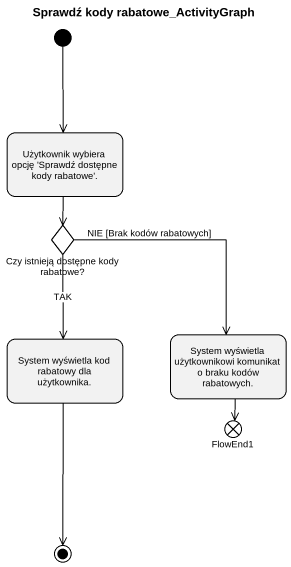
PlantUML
@startuml
title Sprawdź kody rabatowe_ActivityGraph
hide empty description
state "Użytkownik wybiera opcję 'Sprawdź dostępne kody rabatowe'." as Użytkownik_wybiera_opcję
state "Czy istnieją dostępne kody rabatowe?" as Czy_istnieją_dostępne_kody <<choice>>
state "System wyświetla kod rabatowy dla użytkownika." as System_wyświetla_kod
state "System wyświetla użytkownikowi komunikat o braku kodów rabatowych." as System_wyświetla
state FlowEnd1 <<end>>
[*] --> Użytkownik_wybiera_opcję
Użytkownik_wybiera_opcję --> Czy_istnieją_dostępne_kody
Czy_istnieją_dostępne_kody --> System_wyświetla_kod : TAK
Czy_istnieją_dostępne_kody --> System_wyświetla : NIE [Brak kodów rabatowych]
System_wyświetla --> FlowEnd1
System_wyświetla_kod --> [*]
@enduml
